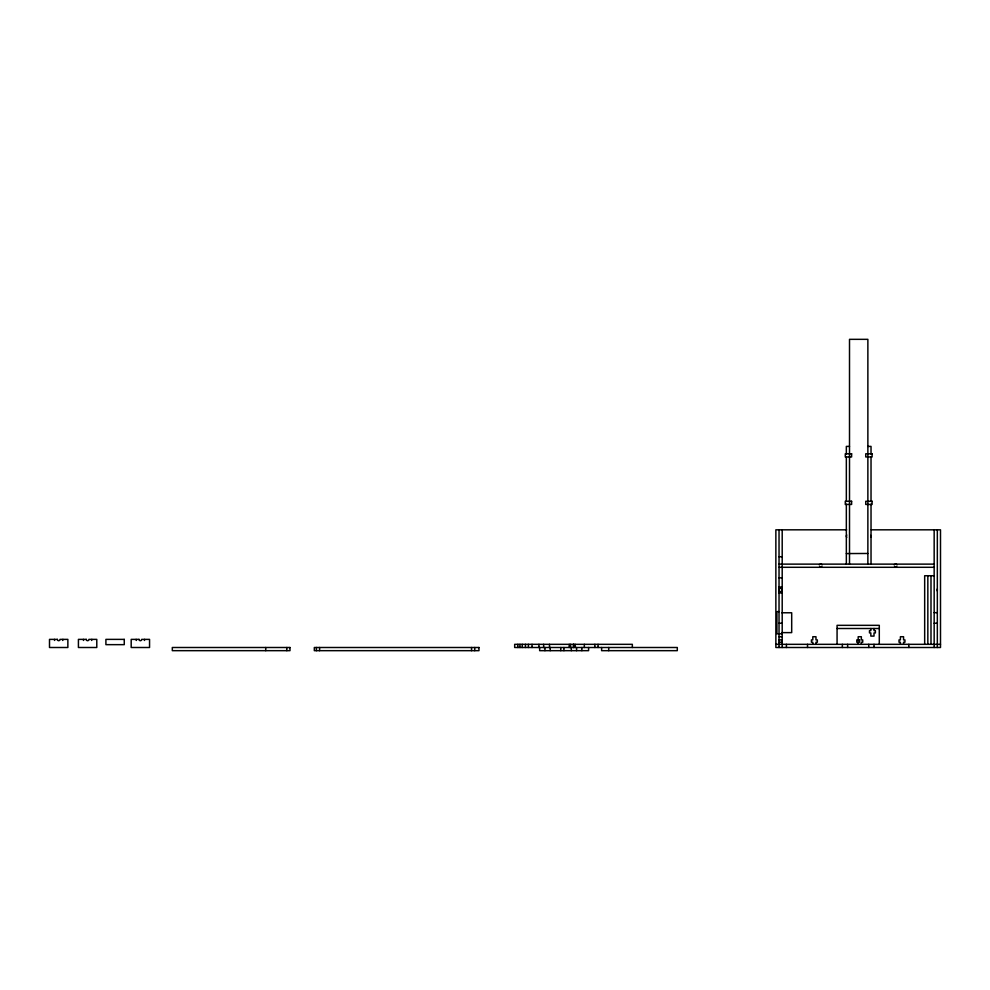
<?xml version="1.0" encoding="UTF-8"?>
<svg xmlns="http://www.w3.org/2000/svg" width="990" height="990" viewBox="0 0 990 990"><rect width="100%" height="100%" fill="white"/><g stroke="black" fill="none" stroke-linecap="round" stroke-linejoin="round"><path stroke-width="1.49" d="M849.507 446.403L846.339 446.403L846.339 454.051M867.871 446.403L871.027 446.403L871.027 454.051M846.636 529.823L775.863 529.823L775.863 647.497L940.5 647.497L940.5 529.823L871.262 529.823M846.339 553.571L867.871 553.472M779.031 556.739L782.199 556.739M779.031 564.127L934.164 564.127M779.031 567.295L934.164 567.295M934.164 575.735L924.672 575.735L924.672 644.329M779.031 577.851L782.199 577.851M779.031 587.033L782.199 587.033M779.031 588.394L782.199 588.394M779.031 591.562L782.199 591.562M779.031 592.936L782.199 592.936M779.031 611.622L776.915 611.622L776.915 633.786L782.199 633.786M781.84 612.773L791.691 612.773L791.691 632.622L781.84 632.622M934.164 612.674L937.332 612.674M779.031 623.23L782.199 623.23M934.164 623.23L937.332 623.23M837.07 628.501L879.293 628.501M779.031 636.731L782.199 636.731M779.031 639.899L782.199 639.899M779.031 642.225L782.199 642.225M775.863 644.329L940.5 644.329M937.332 529.823L937.332 647.497M934.164 529.823L934.164 647.497M930.996 575.735L930.996 644.329M927.84 575.735L927.84 644.329M908.845 644.329L908.845 647.497M903.561 644.329L903.561 642.225L904.934 642.225L904.934 639.899L903.561 639.899L903.561 636.731L900.393 636.731L900.393 639.899L899.019 639.899L899.019 642.225L900.393 642.225L900.393 644.329M879.293 644.329L879.293 625.333L837.07 625.333L837.07 644.329M874.009 628.501L874.009 630.618L875.383 630.618L875.383 632.932L874.009 632.932L874.009 636.1L870.841 636.1L870.841 632.932L869.48 632.932L869.48 630.618L870.841 630.618L870.841 628.501M874.009 644.329L874.009 647.497M871.027 456.897L871.027 501.497M871.027 504.17L871.027 564.127M868.737 644.329L868.737 647.497M867.871 564.127L867.871 339.335L849.507 339.335L849.507 564.127M861.35 644.329L861.35 642.225L862.723 642.225L862.723 639.899L861.35 639.899L861.35 636.731L858.182 636.731L858.182 639.899M858.182 642.225L858.182 644.329M847.626 644.329L847.626 647.497M846.339 456.897L846.339 501.497M846.339 504.17L846.339 564.127M842.354 644.329L842.354 647.497M815.97 644.329L815.97 642.225L817.344 642.225L817.344 639.899L815.97 639.899L815.97 636.731L812.802 636.731L812.802 639.899L811.429 639.899L811.429 642.225L812.802 642.225L812.802 644.329M807.518 644.329L807.518 647.497M786.419 644.329L786.419 647.497M782.199 529.823L782.199 647.497M779.031 529.823L779.031 647.497M632.35 647.497L632.35 644.329L514.676 644.329L514.676 647.497L677.296 647.497L677.296 650.665L601.611 650.665L601.611 647.497M608.702 647.497L608.702 650.665M598.047 644.329L598.047 647.497M594.879 644.329L594.879 647.497M588.592 647.497L588.592 650.665L539.649 650.665L539.649 647.497M584.335 644.329L584.335 647.497M581.86 647.497L581.86 650.665M576.588 647.497L576.588 650.665M575.153 644.329L575.153 647.497M573.779 644.329L573.779 647.497M573.408 644.329L573.408 647.497M571.317 647.497L571.317 650.665M570.611 644.329L570.45 647.497M569.238 644.329L569.238 647.497M563.929 647.497L563.929 650.665M560.761 647.497L560.761 650.665M550.205 647.497L550.205 650.665M549.5 644.329L549.5 647.497M544.933 647.497L544.933 650.665M543.646 644.329L543.646 647.497M538.944 644.329L538.944 647.497M532.038 644.329L532.038 647.497M528.4 644.329L528.4 647.497M525.442 644.329L525.442 647.497M522.274 644.329L522.274 647.497M519.948 644.329L519.948 647.497M517.844 644.329L517.844 647.497M474.717 647.497L474.717 650.665M471.549 647.497L471.549 650.665M319.584 647.497L319.584 650.665M316.416 647.497L316.416 650.665M286.815 647.497L286.815 650.665M265.716 647.497L265.716 650.665M62.902 639.379A4.22 4.22 0 0 1 62.754 640.468M54.599 640.468A4.22 4.22 0 0 1 54.462 639.379M91.823 639.379A4.22 4.22 0 0 1 91.674 640.468M83.519 640.468A4.22 4.22 0 0 1 83.383 639.379M144.59 639.379A4.22 4.22 0 0 1 144.441 640.468M136.286 640.468A4.22 4.22 0 0 1 136.15 639.379M937.122 589.186A1.584 1.584 0 0 1 937.122 590.77M781.729 588.864A1.584 1.584 0 0 1 781.729 591.104M779.489 591.104A1.584 1.584 0 0 1 779.489 588.864M896.767 566.825A1.584 1.584 0 0 1 894.527 566.825M894.279 564.919A1.584 1.584 0 0 1 897.014 564.919M821.836 566.825A1.584 1.584 0 0 1 819.596 566.825M819.349 564.919A1.584 1.584 0 0 1 822.084 564.919M846.797 537.273A1.584 1.584 0 0 1 846.797 535.046M870.816 535.367A1.584 1.584 0 0 1 870.816 536.951M851.61 453.791L845.287 453.791L845.287 456.959L851.61 456.959L851.61 453.791M872.091 453.791L865.755 453.791L865.755 456.959L872.091 456.959L872.091 453.791M851.61 501.274L845.287 501.274L845.287 504.442L851.61 504.442L851.61 501.274M872.091 501.274L865.755 501.274L865.755 504.442L872.091 504.442L872.091 501.274M57.37 639.379L49.5 639.379L49.5 647.497L67.865 647.497L67.865 639.379L59.994 639.379A1.312 1.312 0 0 1 58.682 640.691A1.312 1.312 0 0 1 57.37 639.379M86.279 639.379L78.42 639.379L78.42 647.497L96.785 647.497L96.785 639.379L88.914 639.379A1.312 1.312 0 0 1 87.603 640.691A1.312 1.312 0 0 1 86.279 639.379M124.27 639.379L105.905 639.379L105.905 644.651L124.27 644.651L124.27 639.379M139.058 639.379L131.187 639.379L131.187 647.497L149.552 647.497L149.552 639.379L141.681 639.379A1.312 1.312 0 0 1 140.37 640.691A1.312 1.312 0 0 1 139.058 639.379M859.555 639.899L856.808 639.899L856.808 642.225L859.555 642.225L859.555 639.899M289.983 647.497L172.31 647.497L172.31 650.665L289.983 650.665L289.983 647.497M478.962 647.497L314.325 647.497L314.325 650.665L478.962 650.665L478.962 647.497"/></g></svg>
